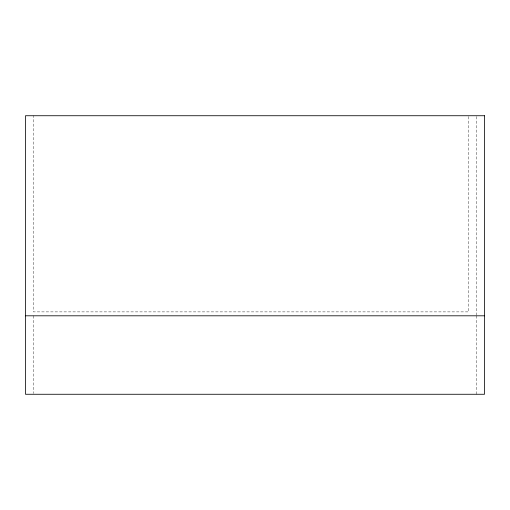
<?xml version="1.0" encoding="UTF-8"?>
<svg xmlns="http://www.w3.org/2000/svg" width="510" height="510" viewBox="0 0 510 510"><rect width="100%" height="100%" fill="white"/><g stroke="black" fill="none" stroke-linecap="round" stroke-linejoin="round"><path stroke-width="0.38" stroke-dasharray="2.55 1.91" d="M476.652 116.522L476.652 315.014M476.652 315.805L476.652 394.268M468.805 116.522L468.805 311.884L33.348 311.884L33.348 115.732M33.348 315.805L33.348 393.478"/><path stroke-width="0.76" d="M25.5 315.805L484.5 315.805M484.5 115.732L25.5 115.732L25.5 394.268L484.5 394.268L484.5 115.732"/></g></svg>
